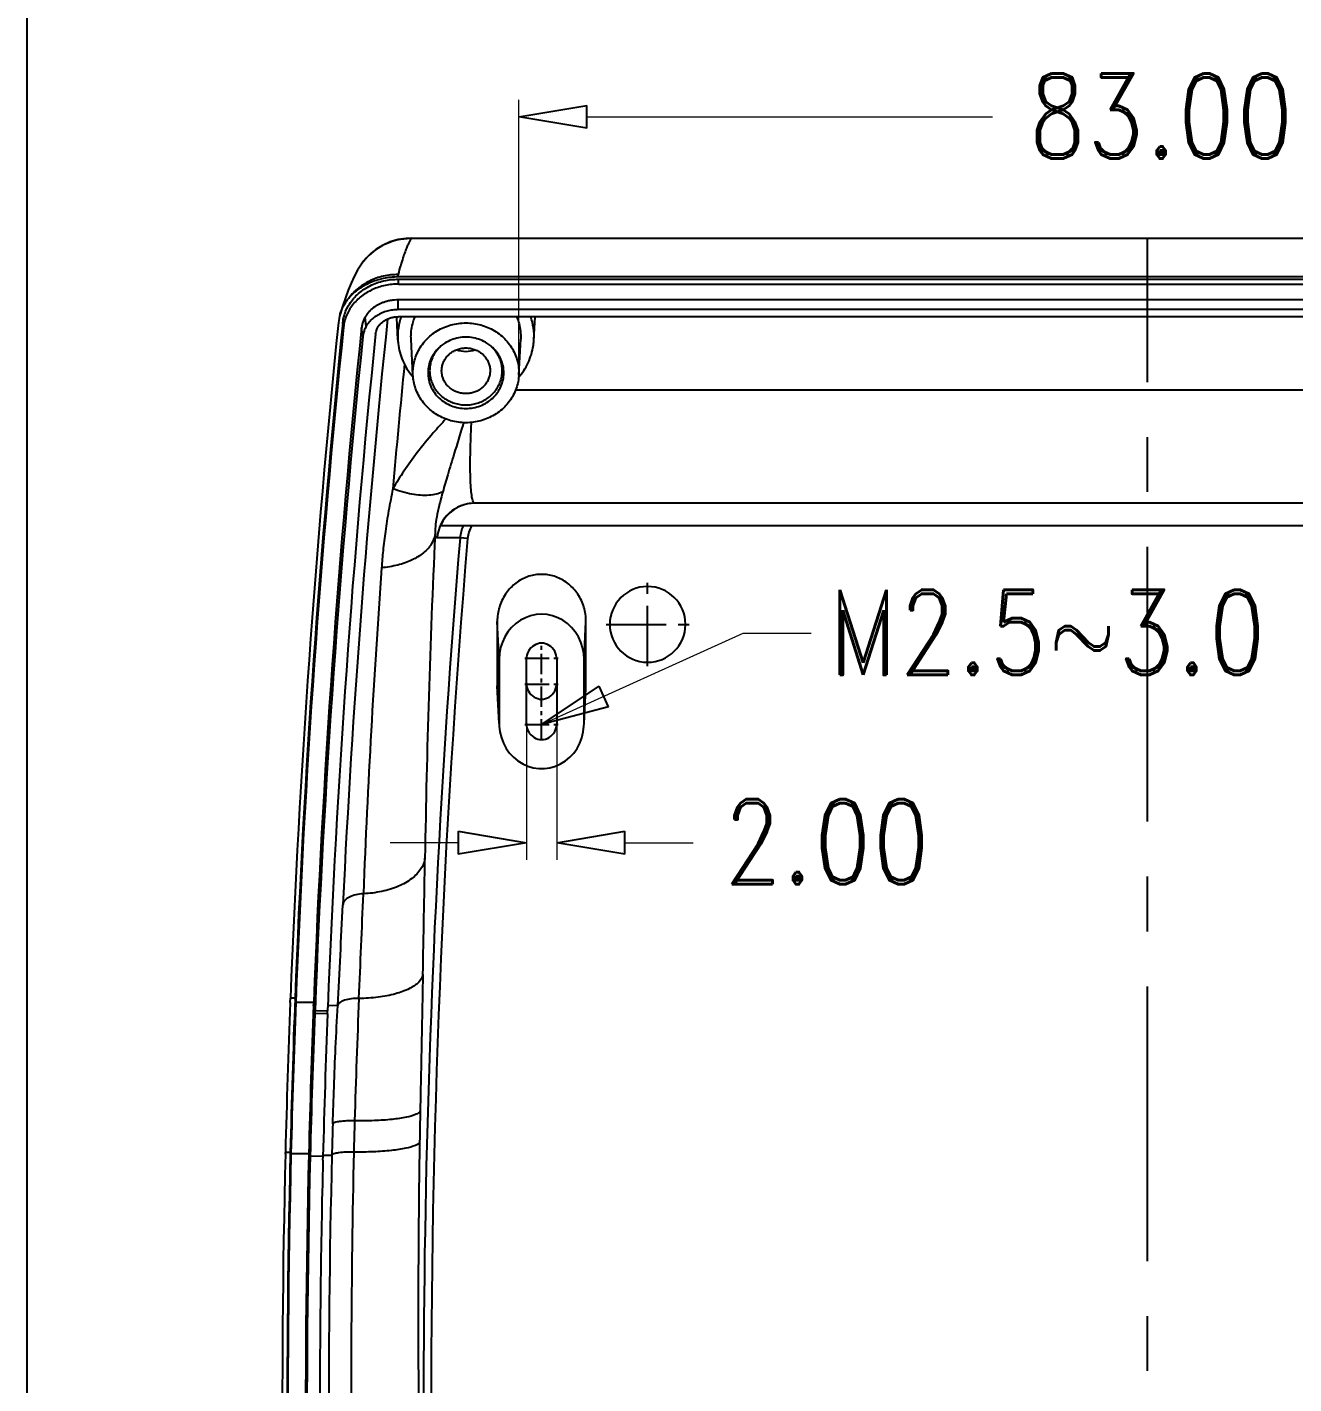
# Model space of a CAD drawing. Header units: millimetres. Extents: x -2947 to 97, y -3022 to 322.
# Drawn here: x -1674.3 to -1607.4, y -1861.6 to -1789.9 of the extents above; entities that cross this region are included whole.
import ezdxf
from ezdxf.enums import TextEntityAlignment as Align

# ---------------------------------------------------------------- set-up
doc = ezdxf.new("R2010")
doc.units = ezdxf.units.MM
doc.linetypes.add('CENTER', pattern=[50.8, 31.75, -6.35, 6.35, -6.35])
doc.layers.get('0').update_dxf_attribs({"linetype": 'CONTINUOUS'})
doc.layers.get('Defpoints').update_dxf_attribs({"linetype": 'CONTINUOUS'})
doc.layers.add('dim', color=3, linetype='CONTINUOUS', lineweight=9)
doc.styles.add('LongTou', font='romand.shx', dxfattribs={"width": 0.8, "bigfont": 'whgdtxt.shx'})

msp = doc.modelspace()

# ---------------------------------------------------------------- linework, layer by layer
at = {"color": 0, "linetype": 'ByBlock', "lineweight": -2}
for p, q in [((-1648.332, -1794.681), (-1644.732, -1794.081)), ((-1644.732, -1795.281), (-1644.732, -1794.081)), ((-1644.732, -1795.281), (-1648.332, -1794.681)), ((-1647.128, -1826.774), (-1644.097, -1824.742)), ((-1643.602, -1825.835), (-1644.097, -1824.742)), ((-1643.602, -1825.835), (-1647.128, -1826.774)), ((-1651.528, -1832.415), (-1647.928, -1833.015)), ((-1651.528, -1832.415), (-1651.528, -1833.615)), ((-1646.328, -1833.015), (-1642.728, -1832.415)), ((-1642.728, -1833.615), (-1642.728, -1832.415)), ((-1647.928, -1833.015), (-1651.528, -1833.615)), ((-1642.728, -1833.615), (-1646.328, -1833.015))]:
    msp.add_line(p, q, dxfattribs=at)
at = {"color": 7}
for p, q in [((-1655.538, -1801.469), (-1655.91, -1801.704)), ((-1655.134, -1801.285), (-1655.538, -1801.469)), ((-1654.713, -1801.161), (-1655.134, -1801.285)), ((-1654.291, -1801.096), (-1654.713, -1801.161)), ((-1654.014, -1801.084), (-1654.291, -1801.096)), ((-1654.014, -1801.084), (-1654.028, -1801.108)), ((-1576.229, -1801.108), (-1654.028, -1801.108)), ((-1654.016, -1801.084), (-1576.241, -1801.084)), ((-1654.014, -1801.084), (-1654.014, -1801.084)), ((-1656.514, -1802.28), (-1656.641, -1802.447)), ((-1656.238, -1801.979), (-1656.514, -1802.28)), ((-1655.91, -1801.704), (-1656.238, -1801.979)), ((-1656.851, -1802.774), (-1657.034, -1803.114)), ((-1656.644, -1802.452), (-1656.851, -1802.774)), ((-1656.641, -1802.447), (-1656.644, -1802.452)), ((-1657.195, -1803.462), (-1657.346, -1803.833)), ((-1657.034, -1803.114), (-1657.195, -1803.462)), ((-1654.704, -1803.116), (-1575.553, -1803.116)), ((-1654.693, -1803.512), (-1654.693, -1803.254)), ((-1654.693, -1803.254), (-1575.564, -1803.254)), ((-1654.693, -1803.512), (-1575.564, -1803.512)), ((-1657.495, -1804.241), (-1657.646, -1804.697)), ((-1657.346, -1803.833), (-1657.495, -1804.241)), ((-1654.708, -1804.861), (-1654.708, -1804.345)), ((-1575.549, -1804.345), (-1654.708, -1804.345)), ((-1657.646, -1804.697), (-1657.772, -1805.107)), ((-1575.549, -1804.861), (-1654.708, -1804.861)), ((-1657.593, -1805.787), (-1657.628, -1805.555)), ((-1656.569, -1806.275), (-1656.638, -1805.812)), ((-1656.391, -1805.733), (-1656.454, -1805.249)), ((-1654.724, -1806.447), (-1654.784, -1805.299)), ((-1575.549, -1805.235), (-1654.708, -1805.235)), ((-1647.533, -1806.447), (-1647.47, -1805.235)), ((-1653.925, -1808.326), (-1654.025, -1806.414)), ((-1648.332, -1808.326), (-1648.232, -1806.414)), ((-1653.128, -1808.197), (-1653.043, -1808.09)), ((-1649.128, -1808.197), (-1649.214, -1808.09)), ((-1581.746, -1809.114), (-1648.511, -1809.114)), ((-1579.598, -1815.084), (-1650.658, -1815.084)), ((-1577.779, -1816.284), (-1652.478, -1816.284)), ((-1651.438, -1816.917), (-1652.649, -1816.917)), ((-1651.04, -1816.95), (-1651.438, -1816.917)), ((-1647.421, -1820.97), (-1647.708, -1821.03)), ((-1647.128, -1820.949), (-1647.421, -1820.97)), ((-1646.836, -1820.97), (-1647.128, -1820.949)), ((-1646.549, -1821.03), (-1646.836, -1820.97)), ((-1649.368, -1823.327), (-1649.472, -1821.33)), ((-1649.472, -1821.33), (-1649.472, -1824.728)), ((-1648.712, -1821.646), (-1648.906, -1821.88)), ((-1648.492, -1821.441), (-1648.712, -1821.646)), ((-1648.248, -1821.268), (-1648.492, -1821.441)), ((-1647.986, -1821.13), (-1648.248, -1821.268)), ((-1647.708, -1821.03), (-1647.986, -1821.13)), ((-1646.271, -1821.13), (-1646.549, -1821.03)), ((-1646.008, -1821.268), (-1646.271, -1821.13)), ((-1645.765, -1821.441), (-1646.008, -1821.268)), ((-1645.544, -1821.646), (-1645.765, -1821.441)), ((-1645.351, -1821.88), (-1645.544, -1821.646)), ((-1644.888, -1823.327), (-1644.785, -1821.33)), ((-1644.785, -1824.728), (-1644.785, -1821.33)), ((-1649.068, -1822.138), (-1649.198, -1822.417)), ((-1648.906, -1821.88), (-1649.068, -1822.138)), ((-1645.189, -1822.138), (-1645.351, -1821.88)), ((-1645.059, -1822.417), (-1645.189, -1822.138)), ((-1649.349, -1823.017), (-1649.368, -1823.327)), ((-1649.292, -1822.712), (-1649.349, -1823.017)), ((-1649.198, -1822.417), (-1649.292, -1822.712)), ((-1647.901, -1823.107), (-1647.922, -1823.216)), ((-1647.868, -1823.002), (-1647.901, -1823.107)), ((-1647.821, -1822.903), (-1647.868, -1823.002)), ((-1647.763, -1822.81), (-1647.821, -1822.903)), ((-1647.694, -1822.727), (-1647.763, -1822.81)), ((-1647.615, -1822.654), (-1647.694, -1822.727)), ((-1647.528, -1822.592), (-1647.615, -1822.654)), ((-1647.435, -1822.543), (-1647.528, -1822.592)), ((-1647.335, -1822.507), (-1647.435, -1822.543)), ((-1647.233, -1822.485), (-1647.335, -1822.507)), ((-1647.128, -1822.478), (-1647.233, -1822.485)), ((-1647.024, -1822.485), (-1647.128, -1822.478)), ((-1646.921, -1822.507), (-1647.024, -1822.485)), ((-1646.822, -1822.543), (-1646.921, -1822.507)), ((-1646.728, -1822.592), (-1646.822, -1822.543)), ((-1646.641, -1822.654), (-1646.728, -1822.592)), ((-1646.563, -1822.727), (-1646.641, -1822.654)), ((-1646.494, -1822.81), (-1646.563, -1822.727)), ((-1646.436, -1822.903), (-1646.494, -1822.81)), ((-1646.389, -1823.002), (-1646.436, -1822.903)), ((-1646.356, -1823.107), (-1646.389, -1823.002)), ((-1646.335, -1823.216), (-1646.356, -1823.107)), ((-1644.965, -1822.712), (-1645.059, -1822.417)), ((-1644.908, -1823.017), (-1644.965, -1822.712)), ((-1644.888, -1823.327), (-1644.908, -1823.017)), ((-1649.368, -1823.327), (-1649.368, -1826.725)), ((-1647.922, -1823.216), (-1647.928, -1823.327)), ((-1647.928, -1826.725), (-1647.928, -1823.327)), ((-1646.328, -1823.327), (-1646.335, -1823.216)), ((-1646.328, -1823.327), (-1646.328, -1826.725)), ((-1644.888, -1826.725), (-1644.888, -1823.327)), ((-1649.368, -1826.725), (-1649.472, -1824.728)), ((-1649.472, -1824.728), (-1649.469, -1824.864)), ((-1649.469, -1824.864), (-1649.372, -1826.725)), ((-1647.928, -1824.586), (-1647.922, -1824.697)), ((-1647.922, -1824.697), (-1647.901, -1824.806)), ((-1647.901, -1824.806), (-1647.868, -1824.911)), ((-1647.868, -1824.911), (-1647.821, -1825.01)), ((-1647.821, -1825.01), (-1647.763, -1825.103)), ((-1647.763, -1825.103), (-1647.694, -1825.186)), ((-1647.694, -1825.186), (-1647.615, -1825.26)), ((-1647.615, -1825.26), (-1647.528, -1825.321)), ((-1646.728, -1825.321), (-1646.641, -1825.26)), ((-1646.641, -1825.26), (-1646.563, -1825.186)), ((-1646.563, -1825.186), (-1646.494, -1825.103)), ((-1646.494, -1825.103), (-1646.436, -1825.01)), ((-1646.436, -1825.01), (-1646.389, -1824.911)), ((-1646.389, -1824.911), (-1646.356, -1824.806)), ((-1646.356, -1824.806), (-1646.335, -1824.697)), ((-1646.335, -1824.697), (-1646.328, -1824.586)), ((-1644.888, -1826.725), (-1644.785, -1824.728)), ((-1644.885, -1826.725), (-1644.788, -1824.864)), ((-1644.788, -1824.864), (-1644.785, -1824.728)), ((-1647.528, -1825.321), (-1647.435, -1825.37)), ((-1647.435, -1825.37), (-1647.335, -1825.406)), ((-1647.335, -1825.406), (-1647.233, -1825.428)), ((-1647.233, -1825.428), (-1647.128, -1825.435)), ((-1647.128, -1825.435), (-1647.024, -1825.428)), ((-1647.024, -1825.428), (-1646.921, -1825.406)), ((-1646.921, -1825.406), (-1646.822, -1825.37)), ((-1646.822, -1825.37), (-1646.728, -1825.321)), ((-1649.368, -1826.725), (-1649.365, -1826.856)), ((-1649.365, -1826.856), (-1649.329, -1827.167)), ((-1649.329, -1827.167), (-1649.256, -1827.47)), ((-1647.928, -1826.725), (-1647.922, -1826.835)), ((-1647.922, -1826.835), (-1647.901, -1826.944)), ((-1647.901, -1826.944), (-1647.868, -1827.05)), ((-1647.868, -1827.05), (-1647.821, -1827.149)), ((-1647.821, -1827.149), (-1647.763, -1827.242)), ((-1647.763, -1827.242), (-1647.694, -1827.325)), ((-1647.694, -1827.325), (-1647.615, -1827.398)), ((-1647.615, -1827.398), (-1647.528, -1827.46)), ((-1646.728, -1827.46), (-1646.641, -1827.398)), ((-1646.641, -1827.398), (-1646.563, -1827.325)), ((-1646.563, -1827.325), (-1646.494, -1827.242)), ((-1646.494, -1827.242), (-1646.436, -1827.149)), ((-1646.436, -1827.149), (-1646.389, -1827.05)), ((-1646.389, -1827.05), (-1646.356, -1826.944)), ((-1646.356, -1826.944), (-1646.335, -1826.835)), ((-1646.335, -1826.835), (-1646.328, -1826.725)), ((-1645.001, -1827.47), (-1644.927, -1827.167)), ((-1644.927, -1827.167), (-1644.892, -1826.856)), ((-1644.892, -1826.856), (-1644.888, -1826.725)), ((-1649.256, -1827.47), (-1649.145, -1827.76)), ((-1649.145, -1827.76), (-1648.999, -1828.032)), ((-1648.999, -1828.032), (-1648.821, -1828.282)), ((-1647.528, -1827.46), (-1647.435, -1827.509)), ((-1647.435, -1827.509), (-1647.335, -1827.545)), ((-1647.335, -1827.545), (-1647.233, -1827.567)), ((-1647.233, -1827.567), (-1647.128, -1827.574)), ((-1647.128, -1827.574), (-1647.024, -1827.567)), ((-1647.024, -1827.567), (-1646.921, -1827.545)), ((-1646.921, -1827.545), (-1646.822, -1827.509)), ((-1646.822, -1827.509), (-1646.728, -1827.46)), ((-1645.436, -1828.282), (-1645.258, -1828.032)), ((-1645.258, -1828.032), (-1645.112, -1827.76)), ((-1645.112, -1827.76), (-1645.001, -1827.47)), ((-1648.821, -1828.282), (-1648.614, -1828.505)), ((-1648.614, -1828.505), (-1648.38, -1828.697)), ((-1648.38, -1828.697), (-1648.125, -1828.854)), ((-1648.125, -1828.854), (-1647.853, -1828.975)), ((-1646.404, -1828.975), (-1646.131, -1828.854)), ((-1646.131, -1828.854), (-1645.876, -1828.697)), ((-1645.876, -1828.697), (-1645.643, -1828.505)), ((-1645.643, -1828.505), (-1645.436, -1828.282)), ((-1647.853, -1828.975), (-1647.568, -1829.056)), ((-1647.568, -1829.056), (-1647.276, -1829.097)), ((-1647.276, -1829.097), (-1646.981, -1829.097)), ((-1646.981, -1829.097), (-1646.688, -1829.056)), ((-1646.688, -1829.056), (-1646.404, -1828.975)), ((-1660.405, -1841.453), (-1660.396, -1841.223)), ((-1660.151, -1841.229), (-1660.396, -1841.223)), ((-1660.116, -1841.46), (-1660.151, -1841.229)), ((-1660.115, -1841.452), (-1660.116, -1841.46)), ((-1659.168, -1841.452), (-1660.115, -1841.452)), ((-1659.168, -1841.452), (-1659.174, -1841.583)), ((-1659.104, -1842.037), (-1659.174, -1841.583)), ((-1659.098, -1841.893), (-1659.168, -1841.432)), ((-1659.168, -1841.452), (-1659.168, -1841.432)), ((-1658.428, -1841.881), (-1658.422, -1841.73)), ((-1658.416, -1841.603), (-1657.899, -1841.623)), ((-1659.098, -1841.893), (-1659.104, -1842.037)), ((-1658.435, -1842.055), (-1659.104, -1842.037)), ((-1658.429, -1841.91), (-1659.098, -1841.893)), ((-1658.435, -1842.055), (-1658.429, -1841.91)), ((-1658.429, -1841.91), (-1658.428, -1841.881)), ((-1660.661, -1849.451), (-1660.659, -1849.381)), ((-1660.403, -1849.387), (-1660.659, -1849.381)), ((-1660.368, -1849.458), (-1660.403, -1849.387)), ((-1660.367, -1849.45), (-1660.368, -1849.458)), ((-1659.426, -1849.45), (-1660.367, -1849.45)), ((-1659.425, -1849.432), (-1659.426, -1849.45)), ((-1659.426, -1849.45), (-1659.426, -1849.463)), ((-1659.356, -1849.611), (-1659.426, -1849.471)), ((-1659.355, -1849.573), (-1659.425, -1849.432)), ((-1659.355, -1849.573), (-1659.356, -1849.611)), ((-1658.675, -1849.589), (-1659.355, -1849.573)), ((-1658.68, -1849.79), (-1658.675, -1849.589)), ((-1658.673, -1849.517), (-1658.208, -1849.529))]:
    msp.add_line(p, q, dxfattribs=at)
at = {"color": 1, "linetype": 'CENTER', "ltscale": 0.456987}
msp.add_line((-1615.128, -1924.762), (-1615.128, -1801.084), dxfattribs=at)
at = {"color": 1, "linetype": 'CENTER', "ltscale": 0.1}
for p, q in [((-1641.528, -1823.684), (-1641.528, -1819.284)), ((-1643.728, -1821.484), (-1639.328, -1821.484))]:
    msp.add_line(p, q, dxfattribs=at)
at = {"color": 1, "linetype": 'CENTER', "ltscale": 0.033972}
msp.add_line((-1647.128, -1827.574), (-1647.128, -1822.478), dxfattribs=at)
at = {"color": 1, "linetype": 'CENTER', "ltscale": 0.04}
for p, q in [((-1648.008, -1823.278), (-1646.248, -1823.278)), ((-1648.008, -1824.635), (-1646.248, -1824.635)), ((-1648.008, -1826.774), (-1646.248, -1826.774))]:
    msp.add_line(p, q, dxfattribs=at)
at = {"color": 7}
for centre, radius, start, end in [((-1654.052, -1804.282), 3.173, 89.56593, 144.68426), ((-1683.83, -1805.43), 29.218, 4.54227, 4.75193), ((-1655.538, -1805.775), 2.332, 163.35385, 174.0894), ((-1100.848, -1863.085), 559.975, 174.10116, 177.76259), ((-1100.757, -1862.854), 559.812, 174.1252, 177.78619), ((-1100.745, -1863.084), 559.788, 174.12525, 177.78536), ((-1101.095, -1863.157), 558.495, 174.10657, 177.77067), ((-1100.837, -1863.223), 557.44, 174.04097, 177.23192), ((-1652.306, -1805.172), 2.481, 181.57026, 182.95771), ((-1651.518, -1806.281), 3.21, 160.96932, 182.94965), ((-1650.738, -1806.281), 3.21, 357.05033, 19.03068), ((-1101.072, -1863.616), 558.448, 174.10657, 177.77067), ((-1100.854, -1863.435), 557.99, 174.10657, 177.77068), ((-1651.128, -1805.585), 1.479, 250.67638, 289.32431), ((-1100.999, -1862.519), 556.079, 174.34602, 175.02767), ((-1651.331, -1806.184), 3.422, 219.49784, 219.76539), ((-1651.325, -1806.178), 3.431, 219.76581, 220.88276), ((-1650.932, -1806.178), 3.431, 319.11724, 320.23423), ((-1650.925, -1806.184), 3.422, 320.23465, 320.50323), ((-1650.657, -1817.082), 1.998, 90.03829, 175.27106), ((-1650.643, -1817.086), 2.003, 90.42686, 156.36745), ((-1649.447, -1817.084), 1.999, 156.40369, 175.20909), ((-1649.448, -1817.084), 1.598, 149.96002, 175.20616), ((-1100.848, -1863.084), 552.522, 175.20697, 182.81507), ((-1095.402, -1842.63), 557.957, 177.34051, 179.09722), ((-1100.848, -1863.084), 552.122, 175.20697, 185.04963), ((-1099.704, -1858.102), 557.29, 175.92485, 177.69775), ((-1641.528, -1821.484), 2, 0.5, 359.5), ((-1641.528, -1821.484), 2, 359.5, 0.5), ((-3476.942, -1804.008), 1823.896, 358.869737, 359.062856), ((-2935.626, -1784.753), 1280.097, 357.470721, 357.718377), ((-2685.086, -1786.278), 1028.677, 356.915921, 357.212637), ((-1132.836, -1862.349), 527.983, 177.73174, 178.59259), ((-1077.57, -1863.303), 582.999, 177.83015, 178.632277), ((-1100.159, -1863.1), 560.374, 177.78681, 178.60421), ((-1118.744, -1862.798), 540.846, 177.75197, 178.58397), ((-1227.548, -1859.788), 429.629, 177.52611, 178.38939), ((-1165.457, -1862.236), 494.06, 177.65693, 178.5313), ((-1132.589, -1862.605), 526.248, 177.76201, 178.58273), ((-1098.855, -1857.966), 554.792, 178.88669, 179.05588), ((-1443.454, -1854.766), 214.818, 178.16103, 178.60296), ((-1403.678, -1855.034), 253.435, 178.34446, 178.71704), ((-1100.592, -1857.938), 553.055, 179.05589, 181.09919), ((-1100.844, -1863.084), 559.983, 178.60498, 186.02866), ((-1100.84, -1863.014), 559.728, 178.60497, 186.03696), ((-1100.839, -1863.084), 559.694, 178.60497, 186.03688), ((-1100.829, -1863.063), 558.763, 178.60526, 186.04223), ((-1100.827, -1863.202), 558.695, 178.60608, 186.04223), ((-1100.756, -1863.114), 557.617, 178.604, 185.07172), ((-1100.846, -1861.82), 556.343, 178.71665, 180.76085), ((-1100.837, -1863.374), 558.009, 178.60501, 179.99757)]:
    msp.add_arc(centre, radius, start, end, dxfattribs=at)
for points, start_tangent, end_tangent in [([(-1654.028, -1801.108), (-1654.093, -1801.22), (-1654.164, -1801.364), (-1654.247, -1801.557), (-1654.342, -1801.807), (-1654.45, -1802.123), (-1654.573, -1802.519), (-1654.712, -1803.01)], (-0.543676, -0.839295), (-0.264259, -0.964452)), ([(-1654.712, -1803.01), (-1655.49, -1803.092), (-1656.221, -1803.351), (-1656.862, -1803.771), (-1657.374, -1804.327)], (-0.999945, 0.010461), (-0.580585, -0.8142)), ([(-1657.628, -1805.555), (-1657.564, -1805.21), (-1657.446, -1804.877), (-1657.276, -1804.563), (-1657.058, -1804.272), (-1656.799, -1804.013), (-1656.503, -1803.786), (-1656.177, -1803.597), (-1655.826, -1803.448), (-1655.458, -1803.34), (-1655.078, -1803.275), (-1654.693, -1803.254)], (0.102567, 0.994726), (1, -0.000003)), ([(-1654.693, -1803.512), (-1655.047, -1803.53), (-1655.395, -1803.586), (-1655.731, -1803.676), (-1656.053, -1803.801), (-1656.357, -1803.96), (-1656.638, -1804.15), (-1656.891, -1804.37), (-1657.11, -1804.616), (-1657.293, -1804.884), (-1657.436, -1805.171), (-1657.537, -1805.473), (-1657.593, -1805.787)], (-1, 0), (-0.102354, -0.994748)), ([(-1657.374, -1804.327), (-1657.124, -1804.051), (-1656.841, -1803.809), (-1656.532, -1803.603), (-1656.201, -1803.432), (-1655.848, -1803.296), (-1655.477, -1803.197), (-1655.093, -1803.137), (-1654.704, -1803.116)], (0.621828, 0.783154), (1, 0)), ([(-1657.772, -1805.107), (-1657.748, -1805.03), (-1657.651, -1804.786), (-1657.526, -1804.55), (-1657.374, -1804.327)], (0.286216, 0.958165), (0.603106, 0.797661)), ([(-1654.708, -1804.345), (-1654.892, -1804.353), (-1655.079, -1804.375), (-1655.261, -1804.412), (-1655.43, -1804.462), (-1655.586, -1804.52), (-1655.73, -1804.588), (-1655.867, -1804.666), (-1656, -1804.755), (-1656.13, -1804.861), (-1656.253, -1804.981), (-1656.362, -1805.113), (-1656.454, -1805.249)], (-1, 0), (-0.515238, -0.857047)), ([(-1654.708, -1804.861), (-1655, -1804.881), (-1655.287, -1804.938), (-1655.559, -1805.032), (-1655.813, -1805.163), (-1656.039, -1805.324), (-1656.234, -1805.516), (-1656.391, -1805.733)], (-1, 0), (-0.515528, -0.856873)), ([(-1656.454, -1805.249), (-1656.542, -1805.429), (-1656.604, -1805.617), (-1656.638, -1805.812)], (-0.499251, -0.866457), (-0.102678, -0.994715)), ([(-1656.391, -1805.733), (-1656.476, -1805.906), (-1656.536, -1806.088), (-1656.569, -1806.275)], (-0.498948, -0.866632), (-0.102678, -0.994715)), ([(-1655.895, -1806.142), (-1655.874, -1806.021), (-1655.836, -1805.904), (-1655.782, -1805.793)], (0.102678, 0.994715), (0.49433, 0.869274)), ([(-1655.782, -1805.793), (-1655.681, -1805.654), (-1655.555, -1805.531), (-1655.409, -1805.427), (-1655.247, -1805.343), (-1655.073, -1805.283), (-1654.892, -1805.247), (-1654.708, -1805.235)], (0.519826, 0.854272), (1, 0)), ([(-1654.025, -1806.414), (-1654.028, -1806.28), (-1653.999, -1805.892), (-1653.911, -1805.511), (-1653.806, -1805.233)], (-0.051969, 0.998649), (0.403465, 0.914995)), ([(-1653.925, -1808.326), (-1653.928, -1808.197), (-1653.9, -1807.822), (-1653.815, -1807.454), (-1653.675, -1807.102), (-1653.484, -1806.771), (-1653.245, -1806.47), (-1652.962, -1806.204), (-1652.642, -1805.978), (-1652.292, -1805.798), (-1651.917, -1805.667), (-1651.527, -1805.587), (-1651.128, -1805.56)], (-0.051969, 0.998649), (1, 0)), ([(-1651.128, -1805.56), (-1650.73, -1805.587), (-1650.34, -1805.667), (-1649.965, -1805.798), (-1649.615, -1805.978), (-1649.295, -1806.204), (-1649.012, -1806.47), (-1648.773, -1806.771), (-1648.581, -1807.102), (-1648.442, -1807.454), (-1648.357, -1807.822), (-1648.328, -1808.197), (-1648.332, -1808.326)], (1, 0), (-0.051969, -0.998649)), ([(-1648.451, -1805.233), (-1648.346, -1805.511), (-1648.258, -1805.892), (-1648.229, -1806.28), (-1648.232, -1806.414)], (0.403465, -0.914995), (-0.051969, -0.998649)), ([(-1654.724, -1806.447), (-1654.708, -1806.644), (-1654.619, -1807.109), (-1654.463, -1807.557), (-1654.243, -1807.982), (-1653.972, -1808.36)], (0.051975, -0.998648), (0.636049, -0.771649)), ([(-1649.81, -1806.78), (-1650.017, -1806.631), (-1650.363, -1806.457), (-1650.738, -1806.35), (-1651.128, -1806.313), (-1651.519, -1806.35), (-1651.894, -1806.457), (-1652.239, -1806.631), (-1652.447, -1806.78)], (-0.771437, 0.636305), (-0.771437, -0.636305)), ([(-1648.285, -1808.36), (-1648.014, -1807.982), (-1647.793, -1807.557), (-1647.638, -1807.109), (-1647.549, -1806.644), (-1647.533, -1806.447)], (0.636035, 0.771661), (0.051975, 0.998648)), ([(-1652.447, -1806.78), (-1652.543, -1806.865), (-1652.791, -1807.151), (-1652.976, -1807.476), (-1653.09, -1807.83), (-1653.128, -1808.197)], (-0.771437, -0.636305), (0, -1)), ([(-1652.486, -1806.819), (-1652.68, -1807.034), (-1652.837, -1807.276), (-1652.95, -1807.536), (-1653.019, -1807.81), (-1653.043, -1808.09)], (-0.7257, -0.688012), (-0.000001, -1)), ([(-1652.407, -1808.149), (-1652.408, -1808.09), (-1652.389, -1807.88), (-1652.331, -1807.677), (-1652.237, -1807.487), (-1652.109, -1807.315), (-1651.951, -1807.166), (-1651.768, -1807.046), (-1651.566, -1806.957), (-1651.351, -1806.902), (-1651.128, -1806.884)], (-0.051958, 0.998649), (1, 0)), ([(-1651.128, -1806.884), (-1650.906, -1806.902), (-1650.691, -1806.957), (-1650.488, -1807.046), (-1650.306, -1807.166), (-1650.148, -1807.315), (-1650.02, -1807.487), (-1649.926, -1807.677), (-1649.868, -1807.88), (-1649.848, -1808.09), (-1649.85, -1808.149)], (1, 0), (-0.051958, -0.998649)), ([(-1649.128, -1808.197), (-1649.167, -1807.83), (-1649.281, -1807.476), (-1649.466, -1807.151), (-1649.714, -1806.865), (-1649.81, -1806.78)], (0, 1), (-0.771437, 0.636305)), ([(-1649.214, -1808.09), (-1649.237, -1807.81), (-1649.307, -1807.536), (-1649.42, -1807.276), (-1649.577, -1807.034), (-1649.771, -1806.819)], (0.000003, 1), (-0.725697, 0.688015)), ([(-1651.128, -1810.835), (-1651.527, -1810.808), (-1651.917, -1810.728), (-1652.292, -1810.596), (-1652.642, -1810.416), (-1652.962, -1810.19), (-1653.245, -1809.924), (-1653.484, -1809.623), (-1653.675, -1809.293), (-1653.815, -1808.94), (-1653.9, -1808.573), (-1653.925, -1808.326)], (-1, 0), (-0.051969, 0.998649)), ([(-1653.128, -1808.197), (-1653.09, -1808.565), (-1652.976, -1808.918), (-1652.791, -1809.244), (-1652.543, -1809.529), (-1652.239, -1809.763), (-1651.894, -1809.938), (-1651.519, -1810.045), (-1651.128, -1810.081), (-1650.738, -1810.045), (-1650.363, -1809.938), (-1650.017, -1809.763), (-1649.714, -1809.529), (-1649.466, -1809.244), (-1649.281, -1808.918), (-1649.167, -1808.565), (-1649.128, -1808.197)], (0, -1), (0, 1)), ([(-1653.043, -1808.09), (-1653.019, -1808.369), (-1652.95, -1808.643), (-1652.837, -1808.903), (-1652.68, -1809.145), (-1652.486, -1809.361), (-1652.258, -1809.546), (-1652.001, -1809.694), (-1651.723, -1809.804), (-1651.43, -1809.87), (-1651.128, -1809.893), (-1650.827, -1809.87), (-1650.534, -1809.804), (-1650.255, -1809.694), (-1649.999, -1809.546), (-1649.771, -1809.361), (-1649.577, -1809.145), (-1649.42, -1808.903), (-1649.307, -1808.643), (-1649.237, -1808.369), (-1649.214, -1808.09)], (-0.000001, -1), (0.000003, 1)), ([(-1651.128, -1809.295), (-1651.351, -1809.277), (-1651.566, -1809.223), (-1651.768, -1809.134), (-1651.951, -1809.013), (-1652.109, -1808.865), (-1652.237, -1808.693), (-1652.331, -1808.502), (-1652.389, -1808.299), (-1652.407, -1808.149)], (-1, 0), (-0.051958, 0.998649)), ([(-1649.85, -1808.149), (-1649.868, -1808.299), (-1649.926, -1808.502), (-1650.02, -1808.693), (-1650.148, -1808.865), (-1650.306, -1809.013), (-1650.488, -1809.134), (-1650.691, -1809.223), (-1650.906, -1809.277), (-1651.128, -1809.295)], (-0.051958, -0.998649), (-1, 0)), ([(-1648.332, -1808.326), (-1648.357, -1808.573), (-1648.442, -1808.94), (-1648.581, -1809.293), (-1648.773, -1809.623), (-1649.012, -1809.924), (-1649.295, -1810.19), (-1649.615, -1810.416), (-1649.965, -1810.596), (-1650.34, -1810.728), (-1650.73, -1810.808), (-1651.128, -1810.835)], (-0.051969, -0.998649), (-1, 0)), ([(-1652.187, -1810.63), (-1652.849, -1811.375), (-1653.694, -1812.408), (-1654.403, -1813.388), (-1654.985, -1814.321)], (-0.675518, -0.737343), (-0.497242, -0.867612)), ([(-1651.251, -1810.826), (-1651.298, -1810.984), (-1651.745, -1812.449), (-1652.089, -1813.588), (-1652.348, -1814.483)], (-0.290142, -0.956984), (-0.266912, -0.963721)), ([(-1650.658, -1815.084), (-1650.744, -1814.995), (-1650.808, -1814.757), (-1650.854, -1814.383), (-1650.883, -1813.877), (-1650.896, -1813.243), (-1650.891, -1812.502), (-1650.868, -1811.626), (-1650.834, -1810.815)], (-1, 0.000224), (0.047566, 0.998868)), ([(-1654.985, -1814.321), (-1655.209, -1815.486), (-1655.381, -1816.575), (-1655.504, -1817.582), (-1655.585, -1818.498)], (-0.201666, -0.979454), (-0.071064, -0.997472)), ([(-1652.348, -1814.483), (-1653.069, -1814.663), (-1653.978, -1814.608), (-1654.985, -1814.321)], (-0.898438, -0.439101), (-0.933369, 0.358919)), ([(-1652.348, -1814.483), (-1652.541, -1815.211), (-1652.671, -1815.811), (-1652.74, -1816.315), (-1652.758, -1816.74)], (-0.266882, -0.963729), (0.011075, -0.999939)), ([(-1652.758, -1816.74), (-1652.955, -1817.248), (-1653.368, -1817.704), (-1653.972, -1818.08), (-1654.727, -1818.35), (-1655.585, -1818.498)], (-0.156748, -0.987639), (-0.995673, -0.092928)), ([(-1652.649, -1816.917), (-1652.69, -1816.896), (-1652.727, -1816.835), (-1652.758, -1816.74)], (-1, 0.000058), (-0.257267, 0.96634)), ([(-1644.785, -1821.33), (-1644.812, -1820.95), (-1644.895, -1820.577), (-1645.03, -1820.223), (-1645.213, -1819.897), (-1645.438, -1819.607), (-1645.699, -1819.358), (-1645.989, -1819.156), (-1646.301, -1819.003), (-1646.626, -1818.9), (-1646.961, -1818.849), (-1647.297, -1818.849), (-1647.632, -1818.9), (-1647.957, -1819.003), (-1648.268, -1819.156), (-1648.557, -1819.358), (-1648.818, -1819.606), (-1649.044, -1819.896), (-1649.227, -1820.223), (-1649.362, -1820.577), (-1649.445, -1820.95), (-1649.472, -1821.33)], (0, 1), (0, -1)), ([(-1653.29, -1833.838), (-1653.504, -1834.403), (-1653.982, -1834.908), (-1654.687, -1835.315), (-1655.564, -1835.591), (-1656.544, -1835.715)], (-0.126619, -0.991951), (-0.999064, -0.043248)), ([(-1656.544, -1835.715), (-1656.943, -1835.765), (-1657.281, -1835.89), (-1657.518, -1836.077), (-1657.626, -1836.302)], (-0.999769, -0.021481), (-0.158687, -0.987329)), ([(-1653.401, -1839.985), (-1653.616, -1840.378), (-1654.112, -1840.726), (-1654.847, -1841), (-1655.76, -1841.178), (-1656.776, -1841.243)], (-0.163459, -0.98655), (-0.999975, -0.007031)), ([(-1653.401, -1839.985), (-1653.423, -1841.119), (-1653.446, -1842.279), (-1653.469, -1843.466), (-1653.493, -1844.68), (-1653.517, -1845.92), (-1653.542, -1847.187)], (-0.019374, -0.999812), (-0.019429, -0.999811)), ([(-1658.161, -1847.873), (-1658.093, -1845.925), (-1658.008, -1843.845), (-1657.899, -1841.623)], (0.032107, 0.999484), (0.053377, 0.998574)), ([(-1656.776, -1841.243), (-1657.191, -1841.264), (-1657.544, -1841.342), (-1657.79, -1841.467), (-1657.899, -1841.623)], (-0.999765, 0.021671), (-0.197146, -0.980374)), ([(-1653.542, -1847.187), (-1653.757, -1847.364), (-1654.266, -1847.516), (-1655.024, -1847.631), (-1655.964, -1847.698), (-1657.007, -1847.712)], (-0.310998, -0.95041), (-0.99992, 0.012676)), ([(-1657.007, -1847.712), (-1657.437, -1847.716), (-1657.802, -1847.747), (-1658.055, -1847.802), (-1658.161, -1847.873)], (-0.999691, 0.024877), (-0.323615, -0.946189)), ([(-1653.572, -1848.825), (-1653.787, -1849.003), (-1654.298, -1849.157), (-1655.059, -1849.274), (-1656.003, -1849.343), (-1657.049, -1849.36)], (-0.308463, -0.951236), (-0.999946, 0.010423)), ([(-1657.049, -1849.36), (-1657.481, -1849.366), (-1657.848, -1849.4), (-1658.102, -1849.457), (-1658.208, -1849.529)], (-0.999838, 0.018013), (-0.316281, -0.948665))]:
    msp.add_spline(points, degree=3, dxfattribs=dict(at, start_tangent=start_tangent, end_tangent=end_tangent))
at = {"layer": 'Defpoints'}
msp.add_line((-1674.301, -2056.462), (-1674.301, -1689.383), dxfattribs=at)
at = {"layer": 'Defpoints', "color": 0}
for p in [(-1648.332, -1794.681), (-1648.332, -1808.326), (-1647.928, -1826.725), (-1646.328, -1826.725), (-1646.328, -1833.015)]:
    msp.add_point(p, dxfattribs=at)
at = {"layer": 'dim', "color": 131, "lineweight": 5}
for p, q in [((-1648.332, -1808.326), (-1648.332, -1793.782)), ((-1647.928, -1826.725), (-1647.928, -1833.915)), ((-1646.328, -1826.725), (-1646.328, -1833.915))]:
    msp.add_line(p, q, dxfattribs=at)
at = {"layer": 'dim', "lineweight": 5}
for p, q in [((-1644.732, -1794.681), (-1623.319, -1794.681)), ((-1651.528, -1833.015), (-1655.128, -1833.015)), ((-1642.728, -1833.015), (-1639.128, -1833.015))]:
    msp.add_line(p, q, dxfattribs=at)
at = {"layer": 'dim'}
for p, q in [((-1647.128, -1826.774), (-1636.492, -1821.956)), ((-1636.492, -1821.956), (-1632.892, -1821.956))]:
    msp.add_line(p, q, dxfattribs=at)

# ---------------------------------------------------------------- texts
at = {"layer": 'dim', "color": 122, "style": 'LongTou', "width": 0.8}
for s, p in [('83.00', (-1621.427, -1792.381)), ('2.00', (-1637.552, -1830.715))]:
    msp.add_text(s, height=4.5, dxfattribs=at).set_placement(p, align=Align.TOP_LEFT)
at = {"layer": 'dim', "color": 42, "style": 'LongTou', "width": 0.8}
msp.add_text('M2.5~3.0', height=4.5, dxfattribs=at).set_placement((-1631.992, -1819.656), align=Align.TOP_LEFT)

doc.saveas('drawing.dxf')
